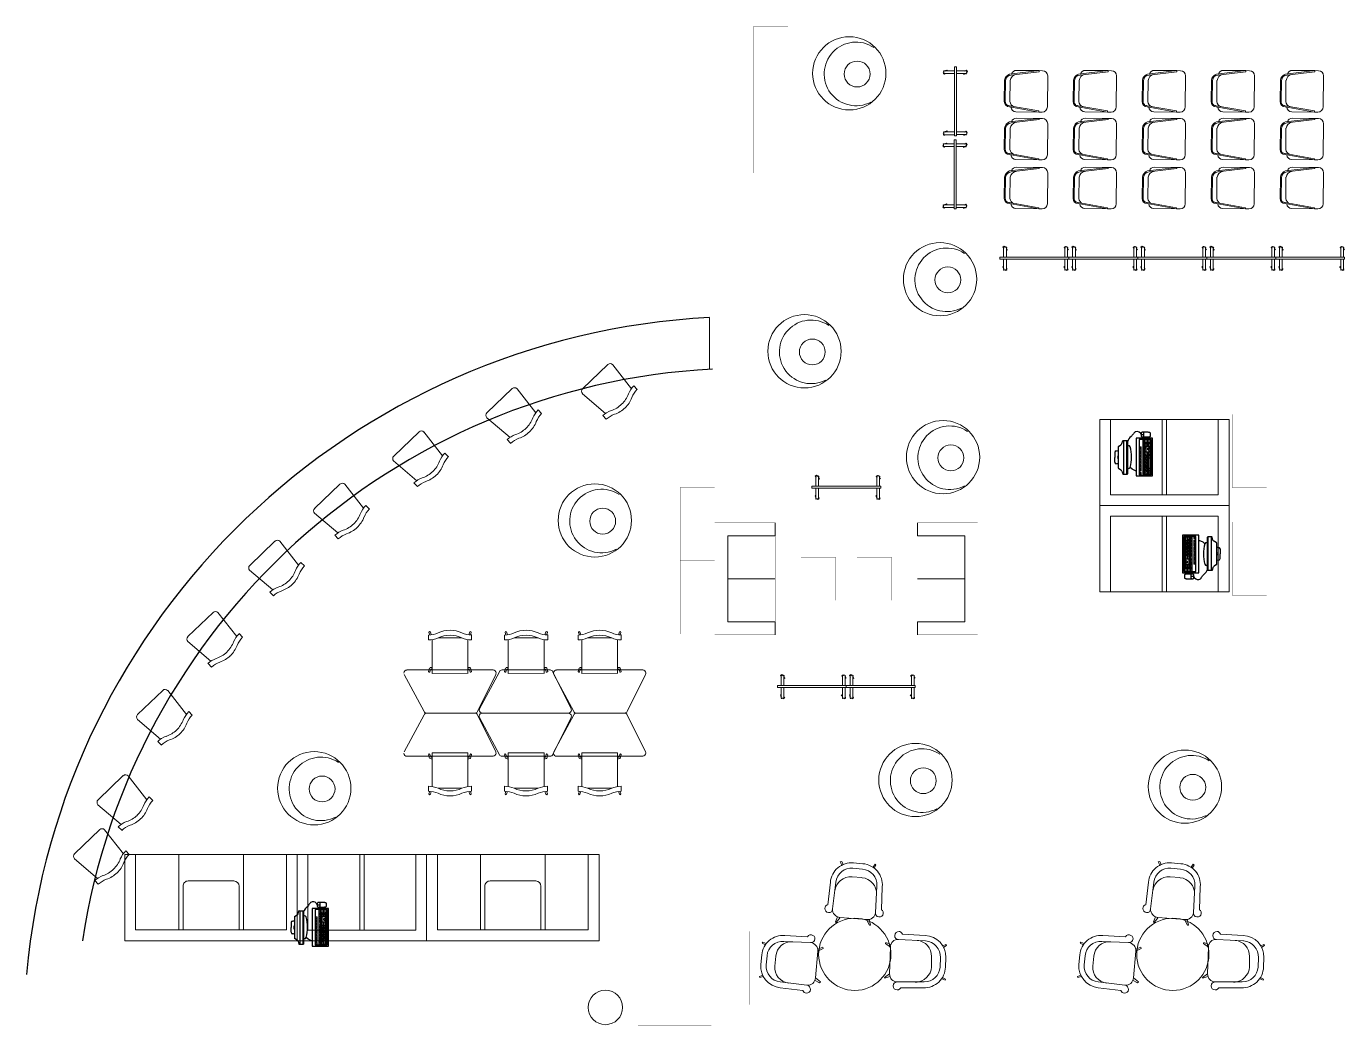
# Model space of a CAD drawing. Header units: millimetres. Extents: x -217779 to 263180, y 55413 to 130161.
# Drawn here: x 55459 to 70747, y 118566 to 130161 of the extents above; entities that cross this region are included whole.
import ezdxf

# ---------------------------------------------------------------- set-up
doc = ezdxf.new("R2010")
doc.units = ezdxf.units.MM
for name, color, linetype, lineweight in [('ТХ_мебель передв', 250, 'Continuous', 13), ('ТХ_мебель_библ', 250, 'Continuous', 13), ('ТХ_ОСНОВНОЙ', 103, 'Continuous', 25)]:
    doc.layers.add(name, color=color, linetype=linetype, lineweight=lineweight)

# ---------------------------------------------------------------- blocks, each defined once
blk = doc.blocks.new('A$C34cbd993')
at = {"extrusion": (-6.1078e-05, 0.000470829, 1)}
for p, q in [((286355, -5318, 0), (286355, -5563, 0)), ((286357, -5314, 0), (286387, -5296, 0)), ((286398, -5281, 0), (286408, -5248, 0)), ((286410, -5246, 0), (286461, -5246, 0)), ((286417, -5246, 0), (286417, -5635, 0)), ((286453, -5246, 0), (286453, -5635, 0)), ((286462, -5248, 0), (286462, -5633, 0)), ((286643, -5314, 0), (286643, -5242, 0)), ((286733, -5242, 0), (286643, -5242, 0)), ((286643, -5372, 0), (286643, -5318, 0)), ((286661, -5314, 0), (286661, -5242, 0)), ((286661, -5372, 0), (286661, -5318, 0)), ((286679, -5314, 0), (286679, -5260, 0)), ((286679, -5372, 0), (286679, -5318, 0)), ((286697, -5314, 0), (286697, -5242, 0)), ((286697, -5354, 0), (286697, -5336, 0)), ((286715, -5314, 0), (286715, -5260, 0)), ((286715, -5372, 0), (286715, -5318, 0)), ((286733, -5314, 0), (286733, -5242, 0)), ((286733, -5372, 0), (286733, -5318, 0)), ((286316, -5384, 0), (286316, -5441, 0)), ((286316, -5497, 0), (286316, -5441, 0)), ((286643, -5633, 0), (286643, -5377, 0)), ((286661, -5633, 0), (286661, -5377, 0)), ((286679, -5633, 0), (286679, -5377, 0)), ((286697, -5633, 0), (286697, -5377, 0)), ((286715, -5633, 0), (286715, -5377, 0)), ((286733, -5633, 0), (286733, -5377, 0)), ((286357, -5567, 0), (286387, -5585, 0)), ((286398, -5600, 0), (286408, -5633, 0)), ((286410, -5635, 0), (286461, -5635, 0)), ((286603, -5633, 0), (286621, -5633, 0)), ((286643, -5633, 0), (286733, -5633, 0)), ((277089, -10769, 0), (277089, -10697, 0)), ((277179, -10697, 0), (277089, -10697, 0)), ((277107, -10769, 0), (277107, -10697, 0)), ((277143, -10769, 0), (277143, -10697, 0)), ((277179, -10769, 0), (277179, -10697, 0)), ((276762, -10840, 0), (276762, -10896, 0)), ((276801, -10773, 0), (276801, -11019, 0)), ((276803, -10769, 0), (276832, -10751, 0)), ((276844, -10736, 0), (276854, -10703, 0)), ((276855, -10702, 0), (276906, -10702, 0)), ((276863, -10702, 0), (276863, -11090, 0)), ((276899, -10702, 0), (276899, -11090, 0)), ((276908, -10703, 0), (276908, -11089, 0)), ((277089, -10828, 0), (277089, -10774, 0)), ((277089, -11089, 0), (277089, -10832, 0)), ((277107, -10828, 0), (277107, -10774, 0)), ((277107, -11089, 0), (277107, -10832, 0)), ((277125, -10769, 0), (277125, -10715, 0)), ((277125, -10828, 0), (277125, -10774, 0)), ((277125, -11089, 0), (277125, -10832, 0)), ((277143, -10810, 0), (277143, -10792, 0)), ((277143, -11089, 0), (277143, -10832, 0)), ((277161, -10769, 0), (277161, -10715, 0)), ((277161, -10828, 0), (277161, -10774, 0)), ((277161, -11089, 0), (277161, -10832, 0)), ((277179, -10828, 0), (277179, -10774, 0)), ((277179, -11089, 0), (277179, -10832, 0)), ((276762, -10952, 0), (276762, -10896, 0)), ((276803, -11022, 0), (276832, -11041, 0)), ((276844, -11056, 0), (276854, -11089, 0)), ((276855, -11090, 0), (276906, -11090, 0)), ((277048, -11089, 0), (277066, -11089, 0)), ((277089, -11089, 0), (277179, -11089, 0))]:
    blk.add_line(p, q, dxfattribs=at)
at = {"extrusion": (6.1078e-05, -0.000470829, 1)}
for p, q in [((287119, -6367, 0), (287119, -6623, 0)), ((287209, -6367, 0), (287119, -6367, 0)), ((287137, -6367, 0), (287137, -6623, 0)), ((287155, -6367, 0), (287155, -6623, 0)), ((287173, -6367, 0), (287173, -6623, 0)), ((287191, -6367, 0), (287191, -6623, 0)), ((287209, -6367, 0), (287209, -6623, 0)), ((287250, -6367, 0), (287232, -6367, 0)), ((287390, -6752, 0), (287390, -6367, 0)), ((287443, -6365, 0), (287392, -6365, 0)), ((287399, -6754, 0), (287399, -6365, 0)), ((287435, -6754, 0), (287435, -6365, 0)), ((287454, -6400, 0), (287444, -6367, 0)), ((287495, -6433, 0), (287466, -6415, 0)), ((287497, -6682, 0), (287497, -6437, 0)), ((287536, -6503, 0), (287536, -6560, 0)), ((287536, -6616, 0), (287536, -6560, 0)), ((287119, -6628, 0), (287119, -6682, 0)), ((287119, -6686, 0), (287119, -6758, 0)), ((287137, -6628, 0), (287137, -6682, 0)), ((287137, -6686, 0), (287137, -6740, 0)), ((287155, -6646, 0), (287155, -6664, 0)), ((287155, -6686, 0), (287155, -6758, 0)), ((287173, -6628, 0), (287173, -6682, 0)), ((287173, -6686, 0), (287173, -6740, 0)), ((287191, -6628, 0), (287191, -6682, 0)), ((287191, -6686, 0), (287191, -6758, 0)), ((287209, -6628, 0), (287209, -6682, 0)), ((287209, -6686, 0), (287209, -6758, 0)), ((287454, -6719, 0), (287444, -6752, 0)), ((287495, -6686, 0), (287466, -6704, 0)), ((287119, -6758, 0), (287209, -6758, 0)), ((287443, -6754, 0), (287392, -6754, 0))]:
    blk.add_line(p, q, dxfattribs=at)
at = {"extrusion": (-6.1078e-05, 0.000470829, 1)}
for points, elevation in [([(286621, -5177, 0.397637), (286561, -5143, 0.110351), (286545, -5151, 0.08312), (286531, -5168, 0.014729), (286506, -5200, 0.170175), (286462, -5259, -0.037673)], -20), ([(286643, -5204, 0.114539), (286647, -5203, 0.103755), (286651, -5200, 0.091433), (286653, -5196, 0.084292), (286654, -5191), (286654, -5164, 0.084292), (286653, -5158, 0.091433), (286651, -5154, 0.103755), (286647, -5151, 0.114539), (286643, -5150, 0.114539)], -20), ([(277067, -10633, 0.397637), (277007, -10599, 0.110351), (276990, -10606, 0.08312), (276977, -10623, 0.014729), (276952, -10655, 0.170175), (276908, -10715, -0.037673)], -22), ([(277088, -10660, 0.114539), (277092, -10659, 0.103755), (277096, -10656, 0.091433), (277099, -10651, 0.084292), (277100, -10646), (277100, -10619, 0.084292), (277099, -10614, 0.091433), (277096, -10610, 0.103755), (277092, -10607, 0.114539), (277088, -10606, 0.114539)], -22)]:
    blk.add_lwpolyline(points, format="xyb", dxfattribs=dict(at, elevation=elevation))
for points, elevation in [([(286729, -5191), (286729, -5164, 0.19919), (286728, -5159, 0.098412), (286720, -5154, 0.055653), (286710, -5151, 0.042416), (286697, -5150), (286633, -5150, 0.114539), (286629, -5151, 0.103755), (286625, -5154, 0.091433), (286622, -5158, 0.084292), (286621, -5164), (286621, -5191, 0.084292), (286622, -5196, 0.091433), (286625, -5200, 0.103755), (286629, -5203, 0.114539), (286633, -5204), (286697, -5204, 0.042416), (286710, -5203, 0.055653), (286720, -5200, 0.098412), (286728, -5195, 0.19919)], -20), ([(277175, -10646), (277175, -10619, 0.19919), (277173, -10615, 0.098412), (277165, -10610, 0.055653), (277155, -10607, 0.042416), (277142, -10606), (277078, -10606, 0.114539), (277074, -10607, 0.103755), (277070, -10610, 0.091433), (277068, -10614, 0.084292), (277067, -10619), (277067, -10646, 0.084292), (277068, -10651, 0.091433), (277070, -10656, 0.103755), (277074, -10659, 0.114539), (277078, -10660), (277142, -10660, 0.042416), (277155, -10658, 0.055653), (277165, -10656, 0.098412), (277173, -10650, 0.19919)], -22)]:
    blk.add_lwpolyline(points, format="xyb", close=True, dxfattribs=dict(at, elevation=elevation))
for points, elevation in [([(286621, -5177), (286654, -5177)], -20), ([(286603, -5372), (286603, -5318)], -20), ([(286603, -5318), (286621, -5318)], -20), ([(286603, -5318), (286621, -5318)], -20), ([(286603, -5336), (286621, -5336)], -20), ([(286621, -5372), (286621, -5318)], -20), ([(286643, -5260), (286733, -5260)], -20), ([(286643, -5278), (286733, -5278)], -20), ([(286643, -5296), (286715, -5296)], -20), ([(286643, -5314), (286733, -5314)], -20), ([(286643, -5318), (286679, -5318)], -20), ([(286643, -5336), (286679, -5336)], -20), ([(286697, -5336), (286733, -5336)], -20), ([(286715, -5318), (286733, -5318)], -20), ([(286603, -5354), (286621, -5354)], -20), ([(286603, -5372), (286621, -5372)], -20), ([(286603, -5445), (286603, -5377)], -20), ([(286603, -5377), (286621, -5377)], -20), ([(286603, -5394), (286621, -5394)], -20), ([(286603, -5411), (286621, -5411)], -20), ([(286603, -5428), (286621, -5428)], -20), ([(286603, -5445), (286621, -5445)], -20), ([(286603, -5522), (286603, -5454)], -20), ([(286603, -5454), (286621, -5454)], -20), ([(286603, -5471), (286621, -5471)], -20), ([(286603, -5488), (286621, -5488)], -20), ([(286621, -5445), (286621, -5377)], -20), ([(286621, -5522), (286621, -5454)], -20), ([(286643, -5354), (286679, -5354)], -20), ([(286643, -5372), (286679, -5372)], -20), ([(286643, -5377), (286733, -5377)], -20), ([(286643, -5411), (286661, -5411)], -20), ([(286643, -5428), (286661, -5428)], -20), ([(286643, -5445), (286661, -5445)], -20), ([(286643, -5462), (286661, -5462)], -20), ([(286643, -5479), (286661, -5479)], -20), ([(286643, -5496), (286661, -5496)], -20), ([(286661, -5402), (286679, -5402)], -20), ([(286661, -5420), (286679, -5420)], -20), ([(286661, -5437), (286679, -5437)], -20), ([(286661, -5454), (286679, -5454)], -20), ([(286661, -5471), (286679, -5471)], -20), ([(286661, -5488), (286679, -5488)], -20), ([(286679, -5414), (286697, -5414)], -20), ([(286679, -5431), (286697, -5431)], -20), ([(286679, -5448), (286697, -5448)], -20), ([(286679, -5465), (286697, -5465)], -20), ([(286679, -5482), (286697, -5482)], -20), ([(286679, -5500), (286697, -5500)], -20), ([(286697, -5354), (286733, -5354)], -20), ([(286697, -5420), (286715, -5420)], -20), ([(286697, -5437), (286715, -5437)], -20), ([(286697, -5454), (286715, -5454)], -20), ([(286697, -5471), (286715, -5471)], -20), ([(286697, -5488), (286715, -5488)], -20), ([(286715, -5372), (286733, -5372)], -20), ([(286715, -5402), (286733, -5402)], -20), ([(286715, -5420), (286733, -5420)], -20), ([(286715, -5445), (286733, -5445)], -20), ([(286562, -5600), (286518, -5577), (286493, -5557)], -20), ([(286603, -5505), (286621, -5505)], -20), ([(286603, -5522), (286621, -5522)], -20), ([(286603, -5599), (286603, -5531)], -20), ([(286603, -5531), (286621, -5531)], -20), ([(286603, -5548), (286621, -5548)], -20), ([(286603, -5565), (286621, -5565)], -20), ([(286603, -5582), (286621, -5582)], -20), ([(286603, -5599), (286621, -5599)], -20), ([(286603, -5633), (286603, -5616)], -20), ([(286603, -5616), (286621, -5616)], -20), ([(286621, -5599), (286621, -5531)], -20), ([(286621, -5633), (286621, -5616)], -20), ([(286643, -5514), (286661, -5514)], -20), ([(286643, -5531), (286661, -5531)], -20), ([(286643, -5548), (286661, -5548)], -20), ([(286643, -5565), (286661, -5565)], -20), ([(286643, -5582), (286661, -5582)], -20), ([(286643, -5599), (286661, -5599)], -20), ([(286643, -5616), (286661, -5616)], -20), ([(286661, -5505), (286679, -5505)], -20), ([(286661, -5522), (286679, -5522)], -20), ([(286661, -5539), (286679, -5539)], -20), ([(286661, -5556), (286679, -5556)], -20), ([(286661, -5573), (286679, -5573)], -20), ([(286661, -5591), (286679, -5591)], -20), ([(286661, -5608), (286679, -5608)], -20), ([(286679, -5517), (286697, -5517)], -20), ([(286679, -5534), (286697, -5534)], -20), ([(286679, -5551), (286697, -5551)], -20), ([(286679, -5568), (286697, -5568)], -20), ([(286679, -5585), (286697, -5585)], -20), ([(286679, -5602), (286697, -5602)], -20), ([(286697, -5505), (286715, -5505)], -20), ([(286697, -5522), (286715, -5522)], -20), ([(286697, -5539), (286715, -5539)], -20), ([(286697, -5556), (286715, -5556)], -20), ([(286697, -5573), (286715, -5573)], -20), ([(286697, -5591), (286715, -5591)], -20), ([(286715, -5565), (286733, -5565)], -20), ([(286715, -5591), (286733, -5591)], -20), ([(286715, -5608), (286733, -5608)], -20), ([(277067, -10633), (277100, -10633)], -22), ([(277048, -10828), (277048, -10774)], -22), ([(277048, -10774), (277066, -10774)], -22), ([(277048, -10774), (277066, -10774)], -22), ([(277048, -10792), (277066, -10792)], -22), ([(277048, -10810), (277066, -10810)], -22), ([(277048, -10828), (277066, -10828)], -22), ([(277048, -10901), (277048, -10832)], -22), ([(277048, -10832), (277066, -10832)], -22), ([(277048, -10849), (277066, -10849)], -22), ([(277066, -10828), (277066, -10774)], -22), ([(277066, -10901), (277066, -10832)], -22), ([(277089, -10715), (277179, -10715)], -22), ([(277089, -10733), (277179, -10733)], -22), ([(277089, -10751), (277161, -10751)], -22), ([(277089, -10769), (277179, -10769)], -22), ([(277089, -10774), (277125, -10774)], -22), ([(277089, -10792), (277125, -10792)], -22), ([(277089, -10810), (277125, -10810)], -22), ([(277089, -10828), (277125, -10828)], -22), ([(277089, -10832), (277179, -10832)], -22), ([(277143, -10792), (277179, -10792)], -22), ([(277143, -10810), (277179, -10810)], -22), ([(277161, -10774), (277179, -10774)], -22), ([(277161, -10828), (277179, -10828)], -22), ([(277048, -10866), (277066, -10866)], -22), ([(277048, -10884), (277066, -10884)], -22), ([(277048, -10901), (277066, -10901)], -22), ([(277048, -10978), (277048, -10909)], -22), ([(277048, -10909), (277066, -10909)], -22), ([(277048, -10926), (277066, -10926)], -22), ([(277048, -10943), (277066, -10943)], -22), ([(277048, -10960), (277066, -10960)], -22), ([(277048, -10978), (277066, -10978)], -22), ([(277048, -11055), (277048, -10986)], -22), ([(277048, -10986), (277066, -10986)], -22), ([(277048, -11003), (277066, -11003)], -22), ([(277066, -10978), (277066, -10909)], -22), ([(277066, -11055), (277066, -10986)], -22), ([(277089, -10866), (277107, -10866)], -22), ([(277089, -10884), (277107, -10884)], -22), ([(277089, -10901), (277107, -10901)], -22), ([(277089, -10918), (277107, -10918)], -22), ([(277089, -10935), (277107, -10935)], -22), ([(277089, -10952), (277107, -10952)], -22), ([(277089, -10969), (277107, -10969)], -22), ([(277089, -10986), (277107, -10986)], -22), ([(277089, -11003), (277107, -11003)], -22), ([(277107, -10858), (277125, -10858)], -22), ([(277107, -10875), (277125, -10875)], -22), ([(277107, -10892), (277125, -10892)], -22), ([(277107, -10909), (277125, -10909)], -22), ([(277107, -10926), (277125, -10926)], -22), ([(277107, -10943), (277125, -10943)], -22), ([(277107, -10960), (277125, -10960)], -22), ([(277107, -10978), (277125, -10978)], -22), ([(277107, -10995), (277125, -10995)], -22), ([(277125, -10870), (277143, -10870)], -22), ([(277125, -10887), (277143, -10887)], -22), ([(277125, -10904), (277143, -10904)], -22), ([(277125, -10921), (277143, -10921)], -22), ([(277125, -10938), (277143, -10938)], -22), ([(277125, -10955), (277143, -10955)], -22), ([(277125, -10972), (277143, -10972)], -22), ([(277125, -10989), (277143, -10989)], -22), ([(277125, -11006), (277143, -11006)], -22), ([(277143, -10875), (277161, -10875)], -22), ([(277143, -10892), (277161, -10892)], -22), ([(277143, -10909), (277161, -10909)], -22), ([(277143, -10926), (277161, -10926)], -22), ([(277143, -10943), (277161, -10943)], -22), ([(277143, -10960), (277161, -10960)], -22), ([(277143, -10978), (277161, -10978)], -22), ([(277143, -10995), (277161, -10995)], -22), ([(277161, -10858), (277179, -10858)], -22), ([(277161, -10875), (277179, -10875)], -22), ([(277161, -10901), (277179, -10901)], -22), ([(277008, -11056), (276963, -11032), (276939, -11013)], -22), ([(277048, -11020), (277066, -11020)], -22), ([(277048, -11037), (277066, -11037)], -22), ([(277048, -11055), (277066, -11055)], -22), ([(277048, -11089), (277048, -11072)], -22), ([(277048, -11072), (277066, -11072)], -22), ([(277066, -11089), (277066, -11072)], -22), ([(277089, -11020), (277107, -11020)], -22), ([(277089, -11037), (277107, -11037)], -22), ([(277089, -11055), (277107, -11055)], -22), ([(277089, -11072), (277107, -11072)], -22), ([(277107, -11012), (277125, -11012)], -22), ([(277107, -11029), (277125, -11029)], -22), ([(277107, -11046), (277125, -11046)], -22), ([(277107, -11063), (277125, -11063)], -22), ([(277125, -11023), (277143, -11023)], -22), ([(277125, -11041), (277143, -11041)], -22), ([(277125, -11058), (277143, -11058)], -22), ([(277143, -11012), (277161, -11012)], -22), ([(277143, -11029), (277161, -11029)], -22), ([(277143, -11046), (277161, -11046)], -22), ([(277161, -11020), (277179, -11020)], -22), ([(277161, -11046), (277179, -11046)], -22), ([(277161, -11063), (277179, -11063)], -22)]:
    blk.add_lwpolyline(points, dxfattribs=dict(at, elevation=elevation))
for points, elevation in [([(286751, -5656), (286751, -5219), (286562, -5219), (286562, -5656)], -20), ([(286738, -5642), (286738, -5233), (286598, -5233), (286598, -5642)], -20), ([(277197, -11111), (277197, -10675), (277008, -10675), (277008, -11111)], -22), ([(277183, -11098), (277183, -10688), (277044, -10688), (277044, -11098)], -22)]:
    blk.add_lwpolyline(points, close=True, dxfattribs=dict(at, elevation=elevation))
at = {"extrusion": (6.1078e-05, -0.000470829, 1), "elevation": 21}
for points in [[(287101, -6344), (287101, -6781), (287290, -6781), (287290, -6344)], [(287115, -6358), (287115, -6767), (287254, -6767), (287254, -6358)]]:
    blk.add_lwpolyline(points, close=True, dxfattribs=at)
for points in [[(287137, -6392), (287119, -6392)], [(287137, -6410), (287119, -6410)], [(287155, -6410), (287137, -6410)], [(287173, -6398), (287155, -6398)], [(287173, -6415), (287155, -6415)], [(287191, -6392), (287173, -6392)], [(287191, -6410), (287173, -6410)], [(287209, -6384), (287191, -6384)], [(287209, -6401), (287191, -6401)], [(287209, -6418), (287191, -6418)], [(287232, -6367), (287232, -6384)], [(287250, -6384), (287232, -6384)], [(287232, -6401), (287232, -6469)], [(287250, -6401), (287232, -6401)], [(287250, -6418), (287232, -6418)], [(287250, -6367), (287250, -6384)], [(287250, -6401), (287250, -6469)], [(287290, -6400), (287335, -6423), (287359, -6443)], [(287137, -6435), (287119, -6435)], [(287137, -6555), (287119, -6555)], [(287155, -6427), (287137, -6427)], [(287155, -6444), (287137, -6444)], [(287155, -6461), (287137, -6461)], [(287155, -6478), (287137, -6478)], [(287155, -6495), (287137, -6495)], [(287155, -6512), (287137, -6512)], [(287155, -6529), (287137, -6529)], [(287155, -6546), (287137, -6546)], [(287155, -6563), (287137, -6563)], [(287173, -6432), (287155, -6432)], [(287173, -6449), (287155, -6449)], [(287173, -6466), (287155, -6466)], [(287173, -6483), (287155, -6483)], [(287173, -6500), (287155, -6500)], [(287173, -6518), (287155, -6518)], [(287173, -6535), (287155, -6535)], [(287173, -6552), (287155, -6552)], [(287173, -6569), (287155, -6569)], [(287191, -6427), (287173, -6427)], [(287191, -6444), (287173, -6444)], [(287191, -6461), (287173, -6461)], [(287191, -6478), (287173, -6478)], [(287191, -6495), (287173, -6495)], [(287191, -6512), (287173, -6512)], [(287191, -6529), (287173, -6529)], [(287191, -6546), (287173, -6546)], [(287191, -6563), (287173, -6563)], [(287209, -6435), (287191, -6435)], [(287209, -6452), (287191, -6452)], [(287209, -6469), (287191, -6469)], [(287209, -6486), (287191, -6486)], [(287209, -6504), (287191, -6504)], [(287209, -6521), (287191, -6521)], [(287209, -6538), (287191, -6538)], [(287209, -6555), (287191, -6555)], [(287209, -6572), (287191, -6572)], [(287250, -6435), (287232, -6435)], [(287250, -6452), (287232, -6452)], [(287250, -6469), (287232, -6469)], [(287232, -6478), (287232, -6546)], [(287250, -6478), (287232, -6478)], [(287250, -6495), (287232, -6495)], [(287250, -6512), (287232, -6512)], [(287250, -6529), (287232, -6529)], [(287250, -6546), (287232, -6546)], [(287232, -6555), (287232, -6623)], [(287250, -6555), (287232, -6555)], [(287250, -6572), (287232, -6572)], [(287250, -6478), (287250, -6546)], [(287250, -6555), (287250, -6623)], [(287137, -6581), (287119, -6581)], [(287137, -6598), (287119, -6598)], [(287209, -6623), (287119, -6623)], [(287137, -6628), (287119, -6628)], [(287155, -6646), (287119, -6646)], [(287155, -6664), (287119, -6664)], [(287137, -6682), (287119, -6682)], [(287209, -6686), (287119, -6686)], [(287209, -6722), (287119, -6722)], [(287155, -6581), (287137, -6581)], [(287209, -6704), (287137, -6704)], [(287173, -6586), (287155, -6586)], [(287191, -6581), (287173, -6581)], [(287191, -6598), (287173, -6598)], [(287209, -6628), (287173, -6628)], [(287209, -6646), (287173, -6646)], [(287209, -6664), (287173, -6664)], [(287209, -6682), (287173, -6682)], [(287209, -6589), (287191, -6589)], [(287250, -6589), (287232, -6589)], [(287250, -6606), (287232, -6606)], [(287250, -6623), (287232, -6623)], [(287232, -6628), (287232, -6682)], [(287250, -6628), (287232, -6628)], [(287250, -6646), (287232, -6646)], [(287250, -6664), (287232, -6664)], [(287250, -6682), (287232, -6682)], [(287250, -6682), (287232, -6682)], [(287250, -6628), (287250, -6682)], [(287209, -6740), (287119, -6740)], [(287231, -6823), (287198, -6823)]]:
    blk.add_lwpolyline(points, dxfattribs=at)
blk.add_lwpolyline([(287123, -6809), (287123, -6836, 0.19919), (287125, -6841, 0.098412), (287133, -6846, 0.055653), (287143, -6849, 0.042416), (287156, -6850), (287220, -6850, 0.114539), (287224, -6849, 0.103755), (287228, -6846, 0.091433), (287230, -6842, 0.084292), (287231, -6836), (287231, -6809, 0.084292), (287230, -6804, 0.091433), (287228, -6800, 0.103755), (287224, -6797, 0.114539), (287220, -6796), (287156, -6796, 0.042416), (287143, -6797, 0.055653), (287133, -6800, 0.098412), (287125, -6805, 0.19919)], format="xyb", close=True, dxfattribs=at)
for points in [[(287210, -6796, 0.114539), (287205, -6797, 0.103755), (287202, -6800, 0.091433), (287199, -6804, 0.084292), (287198, -6809), (287198, -6836, 0.084292), (287199, -6842, 0.091433), (287202, -6846, 0.103755), (287205, -6849, 0.114539), (287210, -6850, 0.114539)], [(287231, -6823, 0.397637), (287291, -6857, 0.110351), (287308, -6850, 0.08312), (287321, -6832, 0.014729), (287346, -6800, 0.170175), (287390, -6741, -0.037673)]]:
    blk.add_lwpolyline(points, format="xyb", dxfattribs=at)
at = {"extrusion": (-6.1078e-05, 0.000470829, 1)}
for centre, radius, start, end in [((286360, -5318, -20), 4.5, 120.479, 180), ((286372, -5273, -20), 27, 301.9676, 342.9946), ((286410, -5248, -20), 1.8, 90, 180), ((286461, -5248, -20), 1.8, 0, 90), ((286495, -5469, -20), 164, 97.176, 101.3437), ((286476, -5324, -20), 18, 18.8033, 97.176), ((286032, -5439, -20), 477, 0.23, 14.7443), ((286334, -5384, -20), 18, 93.6304, 180), ((286334, -5497, -20), 18, 180, 266.3696), ((286317, -5110, -20), 256, 273.6304, 278.5995), ((286382, -5441, -20), 33.8, 142.618, 217.382), ((286032, -5436, -20), 477, 345.2557, 359.77), ((286317, -5771, -20), 256, 81.4005, 86.3696), ((286360, -5563, -20), 4.5, 180, 239.521), ((286372, -5608, -20), 27, 17.0054, 58.0324), ((286410, -5633, -20), 1.8, 180, 270), ((286461, -5633, -20), 1.8, 270, 0), ((286495, -5406, -20), 164, 258.6563, 262.824), ((286476, -5551, -20), 18, 262.824, 341.1967), ((276780, -10840, -22), 18, 93.6304, 180), ((276762, -10566, -22), 256, 273.6304, 278.5995), ((276805, -10773, -22), 4.5, 120.479, 180), ((276818, -10728, -22), 27, 301.9676, 342.9946), ((276855, -10703, -22), 1.8, 90, 180), ((276906, -10703, -22), 1.8, 0, 90), ((276940, -10924, -22), 164, 97.176, 101.3437), ((276922, -10779, -22), 18, 18.8033, 97.176), ((276477, -10895, -22), 477, 0.23, 14.7443), ((276780, -10952, -22), 18, 180, 266.3696), ((276762, -11226, -22), 256, 81.4005, 86.3696), ((276827, -10896, -22), 33.8, 142.618, 217.382), ((276477, -10891, -22), 477, 345.2557, 359.77), ((276805, -11019, -22), 4.5, 180, 239.521), ((276818, -11064, -22), 27, 17.0054, 58.0324), ((276855, -11089, -22), 1.8, 180, 270), ((276906, -11089, -22), 1.8, 270, 0), ((276940, -10862, -22), 164, 258.6563, 262.824), ((276922, -11007, -22), 18, 262.824, 341.1967)]:
    blk.add_arc(centre, radius, start, end, dxfattribs=at)
at = {"extrusion": (6.1078e-05, -0.000470829, 1)}
for centre, radius, start, end in [((287392, -6367, 21), 1.8, 90, 180), ((287443, -6367, 21), 1.8, 0, 90), ((287480, -6392, 21), 27, 197.0054, 238.0324), ((287821, -6564, 21), 477, 165.2557, 179.77), ((287821, -6561, 21), 477, 180.23, 194.7443), ((287376, -6449, 21), 18, 82.824, 161.1967), ((287358, -6594, 21), 164, 78.6563, 82.824), ((287493, -6437, 21), 4.5, 0, 59.521), ((287536, -6229, 21), 256, 261.4005, 266.3696), ((287471, -6560, 21), 33.8, 322.618, 37.382), ((287518, -6503, 21), 18, 0, 86.3696), ((287376, -6676, 21), 18, 198.8033, 277.176), ((287358, -6531, 21), 164, 277.176, 281.3437), ((287480, -6727, 21), 27, 121.9676, 162.9946), ((287493, -6682, 21), 4.5, 300.479, 0), ((287536, -6890, 21), 256, 93.6304, 98.5995), ((287518, -6616, 21), 18, 273.6304, 0), ((287392, -6752, 21), 1.8, 180, 270), ((287443, -6752, 21), 1.8, 270, 0)]:
    blk.add_arc(centre, radius, start, end, dxfattribs=at)
blk = doc.blocks.new('frecn gthtujhjlrf 800')
at = {"lineweight": 0}
blk.add_lwpolyline([(-5204, 59071, 0.044658), (-5198, 59062), (-5202, 59066), (-5190, 59082), (-5186, 59078)], format="xyb", dxfattribs=at)
for points in [[(-5198, 59050), (-5198, 59074)], [(-5194, 59078), (-5078, 59078)], [(-5078, 59046), (-5194, 59046)], [(-5154, 59046), (-5162, 59034), (-5174, 59046)], [(-5046, 59077), (-4939, 59077)], [(-4939, 59046), (-5046, 59046)], [(-4970, 59077), (-4966, 59085), (-4954, 59077)], [(-4931, 59057), (-4927, 59054), (-4939, 59038), (-4947, 59046)], [(-4931, 59073), (-4931, 59050)], [(-5198, 58341), (-5198, 58365), (-5202, 58361), (-5198, 58357)], [(-5182, 58369), (-5190, 58377), (-5194, 58369), (-5078, 58369)], [(-5078, 58337), (-5194, 58337)], [(-5154, 58337), (-5162, 58329), (-5174, 58337)], [(-5046, 58369), (-4939, 58369)], [(-4939, 58337), (-5046, 58337)], [(-4971, 58369), (-4963, 58377), (-4955, 58369)], [(-4931, 58353), (-4923, 58345), (-4935, 58329), (-4943, 58337)], [(-4931, 58365), (-4931, 58341)]]:
    blk.add_lwpolyline(points, dxfattribs=at)
blk.add_lwpolyline([(-5075, 58292), (-5050, 58292), (-5050, 59092), (-5075, 59092)], close=True)
for centre, radius, start, end in [((-5196, 59076), 5.98, 89.9616, 179.9619), ((-5196, 59052), 5.98, 179.9616, 269.9619), ((-5208, 59028), 57.8, 62.2925, 76.6024), ((-5152, 59095), 57.8, 234.1136, 256.6023), ((-4980, 59032), 57.8, 56.7445, 76.6024), ((-4925, 59099), 57.8, 239.233, 256.6024), ((-4941, 59075), 5.98, 359.9616, 89.9619), ((-4941, 59052), 5.98, 269.9616, 359.9619), ((-4980, 59032), 57.8, 25.439, 38.1777), ((-5152, 58387), 57.8, 205.4389, 212.844), ((-5196, 58367), 5.98, 89.9616, 179.9619), ((-5196, 58343), 5.98, 179.9616, 269.9619), ((-5204, 58319), 57.8, 59.4253, 76.6023), ((-5152, 58387), 57.8, 236.5689, 256.6024), ((-4981, 58323), 57.8, 55.981, 76.6024), ((-4925, 58391), 57.8, 240.0735, 256.6024), ((-4941, 58367), 5.98, 359.9616, 89.9619), ((-4941, 58343), 5.98, 269.9616, 359.9619), ((-4981, 58323), 57.8, 25.4388, 39.8259)]:
    blk.add_arc(centre, radius, start, end, dxfattribs=at)
blk = doc.blocks.new('A$C5fe57aa8')
at = {"layer": 'ТХ_мебель_библ', "xscale": -1}
for p, rotation in [((124357, 72131), 180), ((124353, 71285), 180), ((61516, 16682), 270), ((62316, 16682), 270), ((63116, 16682), 270), ((63916, 16682), 270), ((64716, 16682), 270), ((59337, 14025), 270), ((58937, 11712), 270), ((59737, 11712), 270)]:
    blk.add_blockref('frecn gthtujhjlrf 800', p, dxfattribs=dict(at, rotation=rotation))
blk = doc.blocks.new('стул буфетный')
for p, q in [((29963, -82078), (29917, -82078)), ((29957, -82078), (29957, -82090)), ((30299, -82121), (29957, -82078)), ((29957, -82078), (30220, -82078)), ((30281, -82132), (29957, -82090)), ((29857, -82138), (29857, -82498)), ((30292, -82441), (30292, -82194)), ((30345, -82441), (30345, -82194)), ((30357, -82441), (30357, -82194)), ((30297, -82489), (29957, -82545)), ((30297, -82501), (29957, -82558)), ((29957, -82558), (29957, -82545)), ((29957, -82558), (29917, -82558)), ((29957, -82558), (30220, -82558))]:
    blk.add_line(p, q)
for centre, radius, start, end in [((29917, -82138), 60, 90, 180), ((30220, -82138), 60, 18.5204, 90), ((30206, -82209), 86.4, 9.5409, 75.1933), ((30276, -82201), 69, 5.3357, 86.1429), ((30266, -82207), 91.9, 8.0378, 68.6747), ((29917, -82498), 60, 180, 270), ((30220, -82498), 60, 270, 354.0131), ((30227, -82435), 64.7, 285.5646, 354.3099), ((30299, -82442), 46.4, 267.3874, 1.195), ((30297, -82441), 60, 270, 0)]:
    blk.add_arc(centre, radius, start, end)
blk = doc.blocks.new('A$Cd035d0c0')
at = {"layer": 'ТХ_мебель_библ', "xscale": -1, "rotation": 359.3793691889006}
for p in [(34156, 81045), (34955, 81045), (35755, 81045), (36555, 81045), (37355, 81045), (34156, 80490), (34955, 80490), (35755, 80490), (36555, 80490), (37355, 80490), (34156, 79921), (34955, 79921), (35755, 79921), (36555, 79921), (37355, 79921)]:
    blk.add_blockref('стул буфетный', p, dxfattribs=at)
blk = doc.blocks.new('У112')
at = {"layer": 'ТХ_мебель_библ', "lineweight": 0, "ltscale": 100, "transparency": 33554687, "const_width": 2}
blk.add_lwpolyline([(262558, -187929), (262558, -188329), (261708, -188329), (261708, -187929)], close=True, dxfattribs=at)
blk = doc.blocks.new('A$C71dc82bf')
at = {"layer": 'ТХ_ОСНОВНОЙ'}
for p, rotation in [((188329, 261508), 270), ((188329, 260658), 270), ((193879, 257008), 270), ((187479, 256158), 270), ((193879, 255758), 270), ((187479, 255308), 270), ((187879, 251008), 270), ((261218, -199722, 0), 180)]:
    blk.add_blockref('У112', p, dxfattribs=dict(at, rotation=rotation))
blk = doc.blocks.new('пуф мешок д850')
for centre, radius in [((-5917, 23036), 425), ((-6008, 23029), 150)]:
    blk.add_circle(centre, radius)
blk.add_arc((-5995, 23030), 369, 241.9558, 123.2196)
blk = doc.blocks.new('A$Cab0fe683')
at = {"layer": 'ТХ_мебель передв', "xscale": -1, "rotation": 359.4309038424467}
for p in [(-5035, -23711), (-3983, -26100), (-5555, -26936), (-3948, -28165), (-7986, -28899), (-4268, -31911), (-11240, -32007), (-1143, -31988)]:
    blk.add_blockref('пуф мешок д850', p, dxfattribs=at)
blk = doc.blocks.new('Стул штабелируемый')
for p, q in [((138372, 14480), (138336, 14831)), ((138782, 14871), (138376, 14871)), ((138786, 14480), (138822, 14831)), ((138329, 14485), (138329, 14427)), ((138828, 14427), (138828, 14484))]:
    blk.add_line(p, q)
for centre, radius, start, end in [((138376, 14831), 39.6, 90, 180), ((138782, 14831), 39.6, 360, 90), ((138318, 14169), 316, 67.3039, 87.9603), ((138316, 14127), 301, 65.8616, 87.6205), ((138585, 14768), 340, 244.7282, 269.0107), ((138579, 14693), 323, 244.4081, 269.9549), ((138579, 14750), 322, 270.0457, 295.6387), ((138579, 14692), 322, 270.0457, 295.6387), ((138840, 14169), 316, 92.0397, 112.6961), ((138838, 14123), 303, 91.7141, 113.2469)]:
    blk.add_arc(centre, radius, start, end)
blk = doc.blocks.new('A$C97546540')
at = {"layer": 'ТХ_мебель_библ', "xscale": -1, "rotation": 43.79567379570013}
for p in [(108994, 84610), (107885, 84331), (106804, 83829), (105887, 83222), (105134, 82561), (104416, 81734), (103833, 80830), (103375, 79840), (103102, 79214)]:
    blk.add_blockref('Стул штабелируемый', p, dxfattribs=at)
blk = doc.blocks.new('У207')
at = {"ltscale": 0.1, "const_width": 2}
blk.add_lwpolyline([(265193, -187460), (265893, -187460), (265893, -188760), (265193, -188760)], close=True, dxfattribs=at)
at = {"ltscale": 0.1}
for points in [[(265193, -187460), (265193, -187610), (265743, -187610), (265743, -188110)], [(265193, -188760), (265193, -188610), (265743, -188610), (265743, -188110)], [(265193, -188110), (265743, -188110)]]:
    blk.add_lwpolyline(points, dxfattribs=at)
blk = doc.blocks.new('A$C0e58529a')
at = {"layer": 'ТХ_мебель_библ', "xscale": -1}
blk.add_blockref('У207', (265443, 185200), dxfattribs=at)
at = {"layer": 'ТХ_мебель_библ'}
blk.add_blockref('У207', (-263293, 185200), dxfattribs=at)
blk = doc.blocks.new('У208-2')
at = {"layer": 'ТХ_мебель_библ', "const_width": 2}
blk.add_lwpolyline([(64442, 124001), (64842, 124001), (64842, 123501), (64442, 123501)], close=True, dxfattribs=at)
blk = doc.blocks.new('A$Ca3363003')
at = {"layer": 'ТХ_мебель_библ'}
for p in [(-63382, -126661), (-62732, -126661)]:
    blk.add_blockref('У208-2', p, dxfattribs=at)
blk = doc.blocks.new('У018.2 У019')
at = {"layer": 'ТХ_мебель_библ', "lineweight": 0}
for p, q in [((59842, 122398), (60072, 121968)), ((60691, 121968), (60903, 122398)), ((61577, 122398), (61807, 121968)), ((62426, 121968), (62638, 122398)), ((59842, 121499), (60072, 121929)), ((60103, 121948), (60660, 121949)), ((60103, 121948), (60660, 121949)), ((60691, 121929), (60903, 121500)), ((61577, 121499), (61807, 121929)), ((61838, 121948), (62395, 121949)), ((61838, 121948), (62395, 121949)), ((62426, 121929), (62638, 121500))]:
    blk.add_line(p, q, dxfattribs=at)
for points in [[(60233, 122820, -0.086901), (60122, 122797), (60122, 122854, 0.094716), (60233, 122879, -0.110626), (60372, 122910, -0.110626), (60511, 122879, 0.093252), (60622, 122855), (60622, 122797, -0.086864), (60511, 122821)], [(61115, 122820, -0.086901), (61005, 122797), (61005, 122854, 0.094716), (61115, 122879, -0.110626), (61255, 122910, -0.110626), (61394, 122879, 0.093252), (61505, 122855), (61505, 122797, -0.086864), (61394, 122821)], [(61968, 122820, -0.086901), (61857, 122797), (61857, 122854, 0.094716), (61968, 122879, -0.110626), (62107, 122910, -0.110626), (62247, 122879, 0.093252), (62357, 122855), (62357, 122797, -0.086864), (62247, 122821)], [(60138, 122427), (60148, 122460, -0.033396), (60165, 122461)], [(61021, 122427), (61031, 122460, -0.033396), (61047, 122461)], [(61873, 122427), (61883, 122460, -0.033396), (61900, 122461)], [(61776, 121898), (61564, 121468, -0.284813), (61533, 121448), (60976, 121448, -0.282129), (60946, 121465), (60715, 121898, -0.120714), (60711, 121914, -0.4125), (60746, 121948, -0.4125), (60711, 121984, -0.118028), (60715, 121999), (60945, 122429, -0.282129), (60976, 122449), (61533, 122449, -0.284813), (61564, 122429), (61776, 121999)], [(61780, 121913, 0.4125), (61745, 121948, 0.4125), (61780, 121983)], [(60138, 121470), (60148, 121437, 0.033396), (60165, 121436)], [(61020, 121470), (61030, 121437, 0.033396), (61047, 121436)], [(61873, 121470), (61883, 121437, 0.033396), (61900, 121436)], [(60233, 121077, 0.086901), (60122, 121101), (60122, 121043, -0.094716), (60233, 121018, 0.110626), (60372, 120987, 0.110626), (60511, 121018, -0.093252), (60622, 121042), (60622, 121100, 0.086864), (60511, 121077)], [(61115, 121077, 0.086901), (61004, 121100), (61004, 121043, -0.094716), (61115, 121018, 0.110626), (61254, 120987, 0.110626), (61394, 121018, -0.093252), (61504, 121042), (61504, 121100, 0.086864), (61394, 121076)], [(61968, 121077, 0.086901), (61857, 121101), (61857, 121043, -0.094716), (61968, 121018, 0.110626), (62107, 120987, 0.110626), (62247, 121018, -0.093252), (62357, 121042), (62357, 121100, 0.086864), (62247, 121077)]]:
    blk.add_lwpolyline(points, format="xyb", dxfattribs=at)
for points in [[(60122, 122847), (60122, 122847)], [(60138, 122855), (60128, 122884), (60133, 122895)], [(60133, 122895), (60144, 122890)], [(60144, 122890), (60155, 122857)], [(60165, 122409), (60165, 122801)], [(60580, 122801), (60580, 122409)], [(60591, 122857), (60603, 122890)], [(60603, 122891), (60614, 122896)], [(60619, 122885), (60608, 122855)], [(60614, 122895), (60619, 122885)], [(61005, 122847), (61005, 122847)], [(61020, 122855), (61010, 122884), (61015, 122895)], [(61015, 122895), (61026, 122890)], [(61026, 122890), (61037, 122857)], [(61047, 122409), (61047, 122801)], [(61462, 122801), (61462, 122409)], [(61473, 122857), (61485, 122890)], [(61485, 122891), (61496, 122896)], [(61501, 122885), (61491, 122855)], [(61496, 122895), (61501, 122885)], [(61857, 122847), (61857, 122847)], [(61873, 122855), (61863, 122884), (61868, 122895)], [(61868, 122895), (61879, 122890)], [(61879, 122890), (61890, 122857)], [(61900, 122409), (61900, 122801)], [(62315, 122801), (62315, 122409)], [(62326, 122857), (62338, 122890)], [(62338, 122891), (62349, 122896)], [(62354, 122885), (62343, 122855)], [(62349, 122895), (62354, 122885)], [(60122, 122431), (60134, 122471)], [(60134, 122471), (60141, 122475)], [(60606, 122427), (60596, 122460)], [(60622, 122432), (60610, 122471)], [(61005, 122431), (61017, 122471)], [(61017, 122471), (61023, 122475)], [(61489, 122427), (61479, 122460)], [(61505, 122432), (61493, 122471)], [(61858, 122431), (61870, 122471)], [(61870, 122471), (61876, 122475)], [(62342, 122427), (62332, 122460)], [(62358, 122432), (62346, 122471)], [(60580, 122410), (60165, 122409)], [(61462, 122410), (61047, 122409)], [(62315, 122410), (61900, 122409)], [(60122, 121466), (60134, 121426)], [(60134, 121426), (60141, 121422)], [(60165, 121488), (60165, 121096)], [(60580, 121488), (60165, 121488)], [(60580, 121096), (60580, 121488)], [(60606, 121470), (60596, 121437)], [(60622, 121466), (60610, 121426)], [(61005, 121466), (61017, 121426)], [(61017, 121426), (61023, 121422)], [(61047, 121488), (61047, 121096)], [(61462, 121487), (61047, 121488)], [(61462, 121096), (61462, 121488)], [(61489, 121470), (61479, 121437)], [(61505, 121466), (61493, 121426)], [(61858, 121466), (61870, 121426)], [(61870, 121426), (61876, 121422)], [(61900, 121488), (61900, 121096)], [(62315, 121488), (61900, 121488)], [(62315, 121096), (62315, 121488)], [(62342, 121470), (62332, 121437)], [(62358, 121466), (62346, 121426)], [(60122, 121050), (60122, 121050)], [(60138, 121042), (60128, 121013), (60133, 121002)], [(60133, 121002), (60144, 121007)], [(60144, 121007), (60155, 121040)], [(60591, 121040), (60603, 121007)], [(60603, 121007), (60614, 121002)], [(60619, 121012), (60608, 121042)], [(60614, 121002), (60619, 121012)], [(61004, 121050), (61004, 121050)], [(61020, 121042), (61010, 121013), (61015, 121002)], [(61015, 121002), (61026, 121007)], [(61026, 121007), (61037, 121040)], [(61473, 121040), (61485, 121007)], [(61485, 121006), (61496, 121001)], [(61501, 121012), (61490, 121042)], [(61496, 121002), (61501, 121012)], [(61857, 121050), (61857, 121050)], [(61873, 121042), (61863, 121013), (61868, 121002)], [(61868, 121002), (61879, 121007)], [(61879, 121007), (61890, 121040)], [(62326, 121040), (62338, 121007)], [(62338, 121007), (62349, 121002)], [(62354, 121012), (62343, 121042)], [(62349, 121002), (62354, 121012)]]:
    blk.add_lwpolyline(points, dxfattribs=at)
for points in [[(60233, 122820), (60511, 122821, 0.110437), (60372, 122852, 0.11034)], [(61115, 122820), (61394, 122821, 0.110437), (61254, 122852, 0.11034)], [(61968, 122820), (62247, 122821, 0.110437), (62107, 122852, 0.11034)], [(60233, 121077), (60511, 121076, -0.110437), (60372, 121046, -0.11034)], [(61115, 121077), (61394, 121076, -0.110437), (61254, 121045, -0.11034)], [(61968, 121077), (62247, 121076, -0.110437), (62107, 121046, -0.11034)]]:
    blk.add_lwpolyline(points, format="xyb", close=True, dxfattribs=at)
for points in [[(60871, 122449), (59873, 122449)], [(62607, 122449), (61608, 122449)], [(61745, 121948), (60746, 121948)], [(60871, 121449), (59873, 121448)], [(62607, 121449), (61609, 121448)]]:
    blk.add_lwpolyline(points, close=True, dxfattribs=at)
for centre, radius, start, end in [((60165, 122347), 131, 89.9901, 100.6869), ((60580, 122347), 131, 79.3883, 90.0851), ((61047, 122347), 131, 89.9901, 100.6869), ((61462, 122347), 131, 79.3883, 90.0851), ((61900, 122347), 131, 89.9901, 100.6869), ((62315, 122347), 131, 79.3883, 90.0851), ((59873, 122413), 35.1, 90.1677, 179.8323), ((60871, 122414), 34.9, 359.9054, 90.0946), ((60868, 122414), 38.1, 335.2402, 359.7022), ((61608, 122413), 35.1, 90.1677, 179.8323), ((61607, 122413), 34, 179.6263, 207.1587), ((62607, 122414), 34.9, 359.9054, 90.0946), ((62604, 122414), 38.1, 335.2402, 359.7022), ((60103, 121983), 34.8, 206.5716, 270.1623), ((60103, 121914), 34.8, 89.8583, 153.449), ((60660, 121984), 35.1, 270.1225, 333.1436), ((60660, 121913), 35.1, 26.877, 89.8981), ((61838, 121983), 34.8, 206.5716, 270.1623), ((61838, 121914), 34.8, 89.8583, 153.449), ((62395, 121984), 35.1, 270.1225, 333.1436), ((62395, 121913), 35.1, 26.877, 89.8981), ((59873, 121483), 35.1, 180.1883, 269.8529), ((60165, 121550), 131, 259.3131, 270.0099), ((60580, 121550), 131, 269.9149, 280.6117), ((60871, 121484), 34.9, 269.926, 0.1152), ((60868, 121484), 38.1, 0.3184, 24.7804), ((61047, 121550), 131, 259.3131, 270.0099), ((61462, 121550), 131, 269.9149, 280.6117), ((61608, 121484), 34, 152.8619, 180.3943), ((61609, 121483), 35.1, 180.1883, 269.8529), ((61900, 121550), 131, 259.3131, 270.0099), ((62315, 121550), 131, 269.9149, 280.6117), ((62607, 121484), 34.9, 269.926, 0.1152), ((62604, 121484), 38.1, 0.3184, 24.7804)]:
    blk.add_arc(centre, radius, start, end, dxfattribs=at)
for points in [[(60597, 122460), (60591, 122461), (60585, 122461), (60580, 122461)], [(60610, 122471), (60609, 122473), (60606, 122475), (60604, 122476)], [(61479, 122460), (61474, 122461), (61468, 122461), (61462, 122461)], [(61493, 122471), (61491, 122473), (61489, 122475), (61486, 122476)], [(62332, 122460), (62326, 122461), (62321, 122461), (62315, 122461)], [(62346, 122471), (62344, 122473), (62342, 122475), (62339, 122476)], [(60122, 122431), (60122, 122427), (60126, 122423), (60131, 122423)], [(60131, 122423), (60134, 122423), (60137, 122424), (60138, 122427)], [(60606, 122427), (60608, 122425), (60611, 122423), (60614, 122423)], [(60614, 122423), (60618, 122423), (60622, 122427), (60622, 122431)], [(61005, 122431), (61005, 122427), (61009, 122423), (61013, 122423)], [(61013, 122423), (61016, 122423), (61019, 122424), (61021, 122427)], [(61489, 122427), (61490, 122425), (61493, 122423), (61496, 122423)], [(61496, 122423), (61501, 122423), (61505, 122427), (61505, 122431)], [(61858, 122431), (61858, 122427), (61862, 122423), (61866, 122423)], [(61866, 122423), (61869, 122423), (61872, 122424), (61874, 122427)], [(62342, 122427), (62343, 122425), (62346, 122423), (62349, 122423)], [(62349, 122423), (62354, 122423), (62358, 122427), (62358, 122431)], [(61776, 121999), (61778, 121994), (61780, 121989), (61780, 121983)], [(61780, 121913), (61780, 121908), (61778, 121903), (61776, 121898)], [(60122, 121466), (60122, 121470), (60126, 121474), (60131, 121474)], [(60131, 121474), (60134, 121474), (60137, 121473), (60138, 121470)], [(60597, 121437), (60591, 121436), (60585, 121436), (60580, 121436)], [(60610, 121426), (60609, 121424), (60606, 121422), (60604, 121421)], [(60606, 121470), (60608, 121472), (60611, 121474), (60614, 121474)], [(60614, 121474), (60618, 121474), (60622, 121470), (60622, 121466)], [(61005, 121466), (61005, 121470), (61009, 121474), (61013, 121474)], [(61013, 121474), (61016, 121474), (61019, 121473), (61021, 121470)], [(61479, 121437), (61473, 121436), (61468, 121436), (61462, 121436)], [(61493, 121426), (61491, 121424), (61489, 121422), (61486, 121421)], [(61489, 121470), (61490, 121472), (61493, 121474), (61496, 121474)], [(61496, 121474), (61501, 121474), (61505, 121470), (61505, 121466)], [(61858, 121466), (61858, 121470), (61862, 121474), (61866, 121474)], [(61866, 121474), (61869, 121474), (61872, 121473), (61874, 121470)], [(62332, 121437), (62326, 121436), (62321, 121436), (62315, 121436)], [(62346, 121426), (62344, 121424), (62342, 121422), (62339, 121421)], [(62342, 121470), (62343, 121472), (62346, 121474), (62349, 121474)], [(62349, 121474), (62354, 121474), (62358, 121470), (62358, 121466)]]:
    blk.add_open_spline(points, degree=3, dxfattribs=at)
blk = doc.blocks.new('A$C02a62e98')
at = {"layer": 'ТХ_мебель_библ'}
blk.add_blockref('У018.2 У019', (-63382, -126083), dxfattribs=at)
blk = doc.blocks.new('У274')
at = {"layer": 'ТХ_мебель_библ', "lineweight": 0, "ltscale": 100, "transparency": 33554687}
for p, q in [((264576, -185591, 0), (264576, -186591, 0)), ((264576, -186591, 0), (264576, -185591, 0)), ((264576, -186591, 0), (264576, -185591, 0)), ((264576, -185591, 0), (266076, -185591, 0)), ((266076, -185591, 0), (266076, -186591, 0)), ((266076, -186591, 0), (266076, -185591, 0)), ((264701, -186591, 0), (264701, -185716, 0)), ((264701, -185716, 0), (265951, -185716, 0)), ((265301, -186591, 0), (265301, -185716, 0)), ((265351, -185716, 0), (265351, -186591, 0)), ((265951, -185716, 0), (265951, -186591, 0)), ((264576, -186591, 0), (264701, -186591, 0)), ((264701, -186591, 0), (265951, -186591, 0)), ((265951, -186591, 0), (266076, -186591, 0))]:
    blk.add_line(p, q, dxfattribs=at)
blk = doc.blocks.new('У111')
at = {"layer": 'ТХ_мебель_библ', "lineweight": 0, "ltscale": 100, "transparency": 33554687}
for p, q in [((261985, -185643), (261985, -186643)), ((261985, -185643), (263985, -185643)), ((261985, -186643), (261985, -185643)), ((263985, -185643), (263985, -186643)), ((263985, -186643), (263985, -185643)), ((262110, -185768), (263860, -185768)), ((262110, -186643), (262110, -185768)), ((262610, -186643), (262610, -185768)), ((262660, -186277), (262660, -185768)), ((263310, -185768), (263310, -186277)), ((263360, -185768), (263360, -186643)), ((263860, -185768), (263860, -186643)), ((263250, -186337), (262720, -186337)), ((262610, -186643), (261985, -186643)), ((262610, -186643), (263360, -186643)), ((263985, -186643), (263360, -186643))]:
    blk.add_line(p, q, dxfattribs=at)
for centre, start, end in [((262720, -186277), 180, 270), ((263250, -186277), 270, 0)]:
    blk.add_arc(centre, 60, start, end, dxfattribs=at)
blk = doc.blocks.new('У094 У095')
at = {"layer": 'ТХ_мебель_библ', "lineweight": 0, "ltscale": 100, "transparency": 33554687}
for p, q in [((74022, 143902), (74006, 143897)), ((74006, 143897), (74022, 143860)), ((74038, 143865), (74022, 143902)), ((74268, 143876), (74158, 143886)), ((74388, 143834), (74409, 143871)), ((74420, 143860), (74399, 143824)), ((74409, 143871), (74420, 143860)), ((74257, 143714), (74142, 143724)), ((74263, 143813), (74153, 143824)), ((73891, 143661), (73860, 143399)), ((73954, 143661), (73917, 143352)), ((74430, 143619), (74414, 143305)), ((74493, 143609), (74483, 143342)), ((73949, 143201), (73975, 143258)), ((74006, 143253), (73959, 143195)), ((74315, 143227), (74001, 143253)), ((73959, 143195), (73949, 143201)), ((74310, 143227), (74346, 143164)), ((74357, 143164), (74341, 143227)), ((74346, 143164), (74357, 143164)), ((73100, 142955), (73106, 142965)), ((73137, 142934), (73100, 142955)), ((73106, 142965), (73148, 142949)), ((73352, 142975), (73661, 142960)), ((73362, 143044), (73624, 143028)), ((74530, 142949), (74535, 142960)), ((74587, 142907), (74530, 142949)), ((74535, 142960), (74592, 142939)), ((74996, 142981), (74681, 142996)), ((74990, 143044), (74729, 143059)), ((73095, 142818), (73085, 142708)), ((73158, 142808), (73148, 142703)), ((73258, 142803), (73247, 142688)), ((73744, 142860), (73718, 142551)), ((73802, 142907), (73744, 142886)), ((73744, 142860), (73807, 142892)), ((73807, 142892), (73802, 142907)), ((74587, 142907), (74577, 142599)), ((75064, 142797), (75064, 142677)), ((75168, 142787), (75163, 142677)), ((75231, 142939), (75195, 142923)), ((75205, 142907), (75236, 142928)), ((75231, 142787), (75226, 142677)), ((75236, 142928), (75231, 142939)), ((73106, 142583), (73069, 142567)), ((73069, 142567), (73074, 142557)), ((73074, 142557), (73111, 142567)), ((73310, 142504), (73619, 142468)), ((73765, 142494), (73713, 142520)), ((73718, 142551), (73776, 142504)), ((73776, 142504), (73765, 142494)), ((74577, 142599), (74519, 142557)), ((74519, 142557), (74524, 142546)), ((74524, 142546), (74582, 142567)), ((74980, 142504), (74666, 142504)), ((75221, 142525), (75184, 142541)), ((75189, 142557), (75226, 142536)), ((75226, 142536), (75221, 142525))]:
    blk.add_line(p, q, dxfattribs=at)
at = {"layer": 'ТХ_мебель_библ', "ltscale": 0.1}
for p, q in [((73310, 142436), (73572, 142405)), ((74708, 142436), (74978, 142436))]:
    blk.add_line(p, q, dxfattribs=at)
at = {"layer": 'ТХ_мебель_библ', "lineweight": 0, "ltscale": 100, "transparency": 33554687}
blk.add_circle((74174, 142824), 419, dxfattribs=at)
for centre, radius, start, end in [((74137, 143640), 247, 85.0228, 175.1237), ((74247, 143630), 247, 355.0234, 85.1237), ((74241, 143529), 185, 357.0581, 84.7502), ((74246, 143629), 185, 357.0572, 84.7499), ((73341, 142797), 247, 85.0235, 175.1238), ((73442, 142786), 185, 87.0581, 174.7493), ((74883, 142806), 180, 357.2688, 85.9648), ((74981, 142793), 250, 358.5785, 87.9088), ((74975, 142789), 193, 359.5064, 83.8795), ((73328, 142685), 182, 174.322, 264.1498), ((74979, 142683), 247, 267.846, 358.6551), ((74980, 142688), 184, 270.024, 356.613)]:
    blk.add_arc(centre, radius, start, end, dxfattribs=at)
blk.add_ellipse((74335, 143303), major_axis=(68, 48.9), ratio=0.866308, start_param=3.906008, end_param=5.623532, dxfattribs=at)
for points in [[(73943, 143562), (73954, 143661), (74043, 143729), (74142, 143724)], [(73954, 143661), (73970, 143761), (74053, 143834), (74153, 143824)], [(73828, 143358), (73828, 143379), (73839, 143394), (73860, 143399)], [(73870, 143310), (73844, 143310), (73823, 143331), (73828, 143358)], [(73917, 143352), (73917, 143326), (73896, 143305), (73870, 143310)], [(74001, 143253), (73954, 143258), (73912, 143300), (73917, 143352)], [(74435, 143263), (74420, 143274), (74409, 143290), (74414, 143305)], [(74498, 143279), (74488, 143258), (74456, 143253), (74435, 143263)], [(74483, 143342), (74503, 143331), (74509, 143305), (74498, 143279)], [(73158, 142808), (73163, 142907), (73252, 142981), (73352, 142975)], [(73624, 143028), (73640, 143049), (73666, 143059), (73687, 143044)], [(73708, 142986), (73697, 142965), (73682, 142960), (73661, 142960)], [(73661, 142960), (73713, 142955), (73750, 142913), (73744, 142860)], [(73687, 143044), (73713, 143033), (73718, 143007), (73708, 142986)], [(74587, 142907), (74587, 142960), (74629, 143002), (74681, 142996)], [(74681, 142996), (74655, 142996), (74634, 143017), (74640, 143044)], [(73310, 142436), (73174, 142452), (73069, 142572), (73085, 142708)], [(73409, 142489), (73310, 142504), (73237, 142588), (73247, 142688)], [(75064, 142677), (75058, 142583), (74980, 142504), (74880, 142499)], [(73718, 142551), (73713, 142499), (73671, 142462), (73619, 142468)], [(74666, 142504), (74613, 142504), (74577, 142546), (74577, 142599)], [(74624, 142478), (74629, 142494), (74650, 142504), (74666, 142504)], [(74645, 142415), (74624, 142426), (74613, 142452), (74624, 142478)], [(74708, 142436), (74697, 142415), (74671, 142405), (74645, 142415)]]:
    blk.add_open_spline(points, degree=3, dxfattribs=at)
for points, knots in [([(74640, 143044), (74640, 143070), (74661, 143091), (74687, 143091), (74702, 143091), (74718, 143075), (74729, 143059)], [2, 2, 2, 2, 3, 3, 3, 4, 4, 4, 4]), ([(73619, 142468), (73645, 142462), (73661, 142441), (73661, 142415), (73661, 142389), (73634, 142373), (73614, 142373), (73593, 142373), (73577, 142389), (73572, 142405)], [0, 0, 0, 0, 1, 1, 1, 2, 2, 2, 3, 3, 3, 3])]:
    blk.add_open_spline(points, degree=3, knots=knots, dxfattribs=at)

msp = doc.modelspace()

# ---------------------------------------------------------------- linework, layer by layer
for radius, end in [(8406, 174.7361), (7806, 171.4456)]:
    msp.add_arc((63830, 118389), radius, 93.0529, end)
at = {"layer": 'ТХ_мебель передв', "ltscale": 100}
msp.add_line((63382, 126784), (63382, 126183), dxfattribs=at)
at = {"layer": 'ТХ_мебель передв'}
msp.add_circle((62174, 118777), 200, dxfattribs=at)

# ---------------------------------------------------------------- block references
for name, p in [('A$C71dc82bf', (63892, 130360)), ('A$Cab0fe683', (63892, 130351)), ('A$Cd035d0c0', (63892, 130351)), ('A$C5fe57aa8', (-53061, 115851)), ('A$C34cbd993', (-218234, 130601)), ('A$C97546540', (63382, 126661)), ('A$C0e58529a', (63892, 126661)), ('A$Ca3363003', (63382, 126661)), ('A$C02a62e98', (63382, 126327))]:
    msp.add_blockref(name, p)
at = {"layer": 'ТХ_мебель_библ'}
for p in [(-9108, -23431), (-5420, -23431)]:
    msp.add_blockref('У094 У095', p, dxfattribs=at)
at = {"layer": 'ТХ_ОСНОВНОЙ', "rotation": 180}
for name, p in [('У274', (333982, -60990, 0)), ('У111', (320586, -66092, 0)), ('У274', (324676, -66041, 0)), ('У111', (324086, -66092))]:
    msp.add_blockref(name, p, dxfattribs=at)
at = {"layer": 'ТХ_ОСНОВНОЙ'}
msp.add_blockref('У274', (-196670, 310192, 0), dxfattribs=at)

doc.saveas('drawing.dxf')
